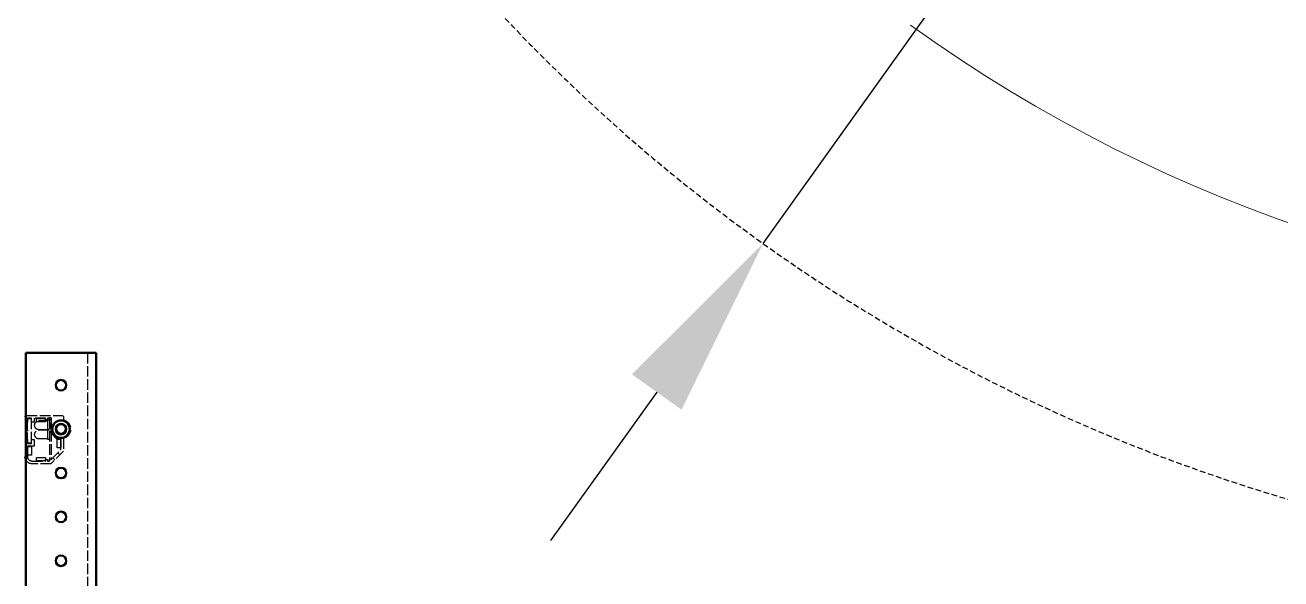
# Model space of a CAD drawing. Header units: millimetres. Extents: x -383313 to -161684, y -117025 to 99224.
# Drawn here: x -341836 to -341121, y -8977 to -8661 of the extents above; entities that cross this region are included whole.
import ezdxf

# ---------------------------------------------------------------- set-up
doc = ezdxf.new("R2010")
doc.units = ezdxf.units.MM
doc.header["$MEASUREMENT"] = 0
for name, pattern in [('AM_ISO02W050', [7.5, 6, -1.5]), ('AM_ISO08W050x2', [9, 6, -0.75, 1.5, -0.75]), ('DASHED', [0.75, 0.5, -0.25]), ('NASCOSTA2', [4.7625, 3.175, -1.5875])]:
    doc.linetypes.add(name, pattern=pattern)
doc.layers.get('Defpoints').update_dxf_attribs({"color": 31})
for name, color, linetype, lineweight in [('AM_0', 7, 'Continuous', 50), ('AM_3', 6, 'AM_ISO02W050', 25), ('AM_5', 3, 'Continuous', 25)]:
    doc.layers.add(name, color=color, linetype=linetype, lineweight=lineweight)
for name, color, linetype in [('P-0000', 7, 'Continuous'), ('P-4ECA', 7, 'Continuous'), ('Робот', 30, 'Continuous')]:
    doc.layers.add(name, color=color, linetype=linetype)
doc.dimstyles.new('AM_ISO', dxfattribs={"dimtxt": 3.5, "dimasz": 2.5, "dimexe": 1, "dimexo": 1, "dimgap": 1.5, "dimtad": 1, "dimdsep": 46, "dimtxsty": 'Standard', "dimcen": 0, "dimclrd": 256, "dimclre": 256, "dimclrt": 2, "dimadec": 0, "dimazin": 2, "dimtp": 0.1, "dimtm": 0.1, "dimtfac": 0.71, "dimtmove": 0, "dimatfit": 3, "dimfxl": 1, "dimtzin": 0, "dimlwd": -1, "dimlwe": -1, "dimarcsym": 0})

# ---------------------------------------------------------------- blocks, each defined once
blk = doc.blocks.new('A$Cd2819ec4')
at = {"layer": 'AM_0'}
for p, q in [((-764.22, 243.42), (-764.22, 32)), ((-724.22, 243.42), (-764.22, 243.42)), ((-724.22, 243.42), (-724.22, 32))]:
    blk.add_line(p, q, dxfattribs=at)
for centre, radius in [((-744.22, 225), 3), ((-744.22, 200), 5), ((-744.22, 200), 3), ((-744.22, 200), 2.75), ((-744.22, 175), 3), ((-744.22, 150), 3), ((-744.22, 125), 3)]:
    blk.add_circle(centre, radius, dxfattribs=at)
at = {"layer": 'AM_3'}
for p, q in [((-759.22, 243.42), (-759.22, 28)), ((-724.72, 207.75), (-744.71, 207.75)), ((-745.72, 206.75), (-745.72, 205.25)), ((-738.72, 205.25), (-737.72, 205.25)), ((-738.72, 197.75), (-738.72, 205.25)), ((-738.7, 206.42), (-738.7, 182.42)), ((-738.7, 206.42), (-737.7, 206.42)), ((-737.72, 206.25), (-736.47, 206.25)), ((-737.72, 205.25), (-737.72, 206.25)), ((-737.7, 206.42), (-737.7, 182.42)), ((-737.7, 205.02), (-736.7, 205.02)), ((-736.7, 199.32), (-736.7, 205.02)), ((-736.7, 204.67), (-731.7, 204.67)), ((-736.47, 206.25), (-736.47, 205.25)), ((-736.47, 205.25), (-735.47, 205.25)), ((-735.47, 206.25), (-728.97, 206.25)), ((-735.47, 205.25), (-735.47, 206.25)), ((-730.31, 206.1), (-735.31, 206.1)), ((-735.31, 206.1), (-735.31, 204.1)), ((-735.31, 204.1), (-730.31, 204.1)), ((-730.31, 204.1), (-730.31, 206.1)), ((-728.97, 206.25), (-728.97, 204)), ((-728.97, 204), (-727.47, 204)), ((-727.47, 206.25), (-725.22, 206.25)), ((-727.47, 204), (-727.47, 206.25)), ((-727.22, 206), (-727.22, 192)), ((-725.22, 206), (-727.22, 206)), ((-725.22, 206.25), (-725.22, 204)), ((-725.22, 192), (-725.22, 206)), ((-725.22, 204), (-723.72, 205.5)), ((-745.72, 194.75), (-745.72, 187.5)), ((-744.22, 194.5), (-741.72, 194.5)), ((-744.22, 188.25), (-744.22, 194.5)), ((-744.06, 194.35), (-744.06, 189.35)), ((-742.06, 194.35), (-744.06, 194.35)), ((-742.06, 189.35), (-742.06, 194.35)), ((-741.72, 194.5), (-738.72, 197.75)), ((-737.7, 199.77), (-736.7, 199.77)), ((-737.7, 199.32), (-736.7, 199.32)), ((-737.7, 194.07), (-736.7, 194.07)), ((-736.7, 199.67), (-731.7, 199.67)), ((-736.7, 199.42), (-731.7, 199.42)), ((-736.7, 194.07), (-736.7, 199.32)), ((-736.7, 194.42), (-731.7, 194.42)), ((-728.97, 194), (-728.97, 190.25)), ((-727.47, 194), (-728.97, 194)), ((-727.47, 191.75), (-727.47, 194)), ((-725.5, 199), (-724.22, 199)), ((-723.72, 192.5), (-725.22, 194)), ((-725.22, 194), (-725.22, 191.75)), ((-745.72, 187.5), (-738.47, 180.25)), ((-738.72, 182.75), (-744.22, 188.25)), ((-744.06, 189.35), (-742.06, 189.35)), ((-743.5, 185.29), (-742.38, 186.41)), ((-728.97, 190.25), (-725.22, 190.25)), ((-725.22, 191.75), (-727.47, 191.75)), ((-727.36, 190.1), (-727.36, 185.1)), ((-725.36, 190.1), (-727.36, 190.1)), ((-727.22, 192), (-725.22, 192)), ((-725.36, 185.1), (-725.36, 190.1)), ((-725.22, 190.25), (-725.22, 184.25)), ((-740.68, 182.46), (-739.55, 183.59)), ((-737.72, 182.75), (-738.72, 182.75)), ((-738.7, 182.42), (-737.7, 182.42)), ((-738.47, 180.25), (-727.72, 180.25)), ((-737.72, 181.75), (-737.72, 182.75)), ((-736.47, 181.75), (-737.72, 181.75)), ((-736.47, 182.75), (-736.47, 181.75)), ((-735.47, 182.75), (-736.47, 182.75)), ((-735.47, 181.75), (-735.47, 182.75)), ((-727.72, 181.75), (-735.47, 181.75)), ((-730.31, 183.9), (-735.31, 183.9)), ((-735.31, 183.9), (-735.31, 181.9)), ((-735.31, 181.9), (-730.31, 181.9)), ((-730.31, 181.9), (-730.31, 183.9)), ((-727.36, 185.1), (-725.36, 185.1))]:
    blk.add_line(p, q, dxfattribs=at)
for centre, radius, start, end in [((-744.71, 206.75), 1, 90, 180), ((-724.72, 206.75), 1, 60, 90), ((-724.72, 206.75), 1, 0, 60), ((-744.27, 200), 5.44, 105.34047, 254.65953), ((-744.27, 200), 5.45, 105.3921, 254.6079), ((-731.7, 202.17), 2.5, 270, 90), ((-731.7, 196.92), 2.5, 270, 90), ((-727.72, 184.25), 2.5, 270, 0), ((-727.72, 184.25), 4, 270, 331.04498), ((-727.72, 184.25), 4, 331.04498, 0)]:
    blk.add_arc(centre, radius, start, end, dxfattribs=at)
blk = doc.blocks.new('Робот ABB IRB660_3.15 (сверху)')
at = {"layer": 'Робот'}
blk.add_circle((0, 0), 3150, dxfattribs=at)
blk = doc.blocks.new('*D168')
at = {"layer": 'AM_5', "transparency": 16777216}
for p, q in [((2170.33, 1608.77), (1662.33, 898.12)), ((438.77, -813.52), (1601.85, 813.52)), ((378.29, -898.12), (317.81, -982.73))]:
    blk.add_line(p, q, dxfattribs=at)
blk.add_arc((1020.31, 0), 1000, 324.74482, 56.67567, dxfattribs=at)
for points in [[(1648.23, 908.2), (1676.43, 888.04), (1601.85, 813.52)], [(364.19, -888.04), (392.39, -908.2), (438.77, -813.52)]]:
    blk.add_solid(points, dxfattribs=at)
at = {"layer": 'Defpoints', "color": 0, "transparency": 16777216}
for p in [(1601.85, 813.52), (438.77, -813.52)]:
    blk.add_point(p, dxfattribs=at)
at = {"layer": 'AM_5', "color": 6, "transparency": 16777216, "insert": (1863.47, 1380.69), "char_height": 156, "attachment_point": 5, "rotation": 54.44113}
blk.add_mtext('∅2000', dxfattribs=at)
blk = doc.blocks.new('A$C16512043')
at = {"color": 7, "linetype": 'Continuous', "lineweight": 15}
blk.add_arc((0, 0), 850, 234.26871, 305.73129, dxfattribs=at)
at = {"layer": 'P-4ECA', "color": 1, "linetype": 'NASCOSTA2'}
blk.add_arc((0, 0), 1000, 216.00003, 323.99997, dxfattribs=at)
blk = doc.blocks.new('A$C11CE3AA3')
at = {"layer": 'P-0000', "color": 7, "linetype": 'AM_ISO08W050x2'}
blk.add_blockref('A$C16512043', (0, 0), dxfattribs=at)
blk = doc.blocks.new('A$C48DD7FF4')
at = {"layer": 'P-0000', "color": 7, "linetype": 'AM_ISO08W050x2', "rotation": 90}
blk.add_blockref('A$C11CE3AA3', (0, 0), dxfattribs=at)
blk = doc.blocks.new('A$C85faf101')
at = {"layer": 'P-0000', "color": 7, "linetype": 'AM_ISO08W050x2', "rotation": 269.8977813728555}
blk.add_blockref('A$C48DD7FF4', (1020.31, 0, 5), dxfattribs=at)
at = {"layer": 'AM_5'}
dim = blk.add_diameter_dim_2p(p1=(438.77, -813.52), p2=(1601.85, 813.52), dimstyle='AM_ISO', override={"dimscale": 13, "dimtxt": 12, "dimasz": 8, "dimexe": 3, "dimgap": 3, "dimdec": 0, "dimclrt": 6, "dimarcsym": 1}, dxfattribs=at)
dim.commit()
dim.dimension.update_dxf_attribs({"geometry": '*D168', "text_midpoint": (1958.65, 1312.65), "dimtype": 131})

msp = doc.modelspace()

# ---------------------------------------------------------------- block references
at = {"ltscale": 100}
msp.add_blockref('A$C85faf101', (-341854.51332, -7972.09281), dxfattribs=at)
at = {"linetype": 'DASHED', "xscale": -1}
msp.add_blockref('A$Cd2819ec4', (-342559.41219, -9091.33826), dxfattribs=at)
at = {"layer": 'Робот', "rotation": 180}
msp.add_blockref('Робот ABB IRB660_3.15 (сверху)', (-344500.63713, -5731.42318), dxfattribs=at)

doc.saveas('drawing.dxf')
